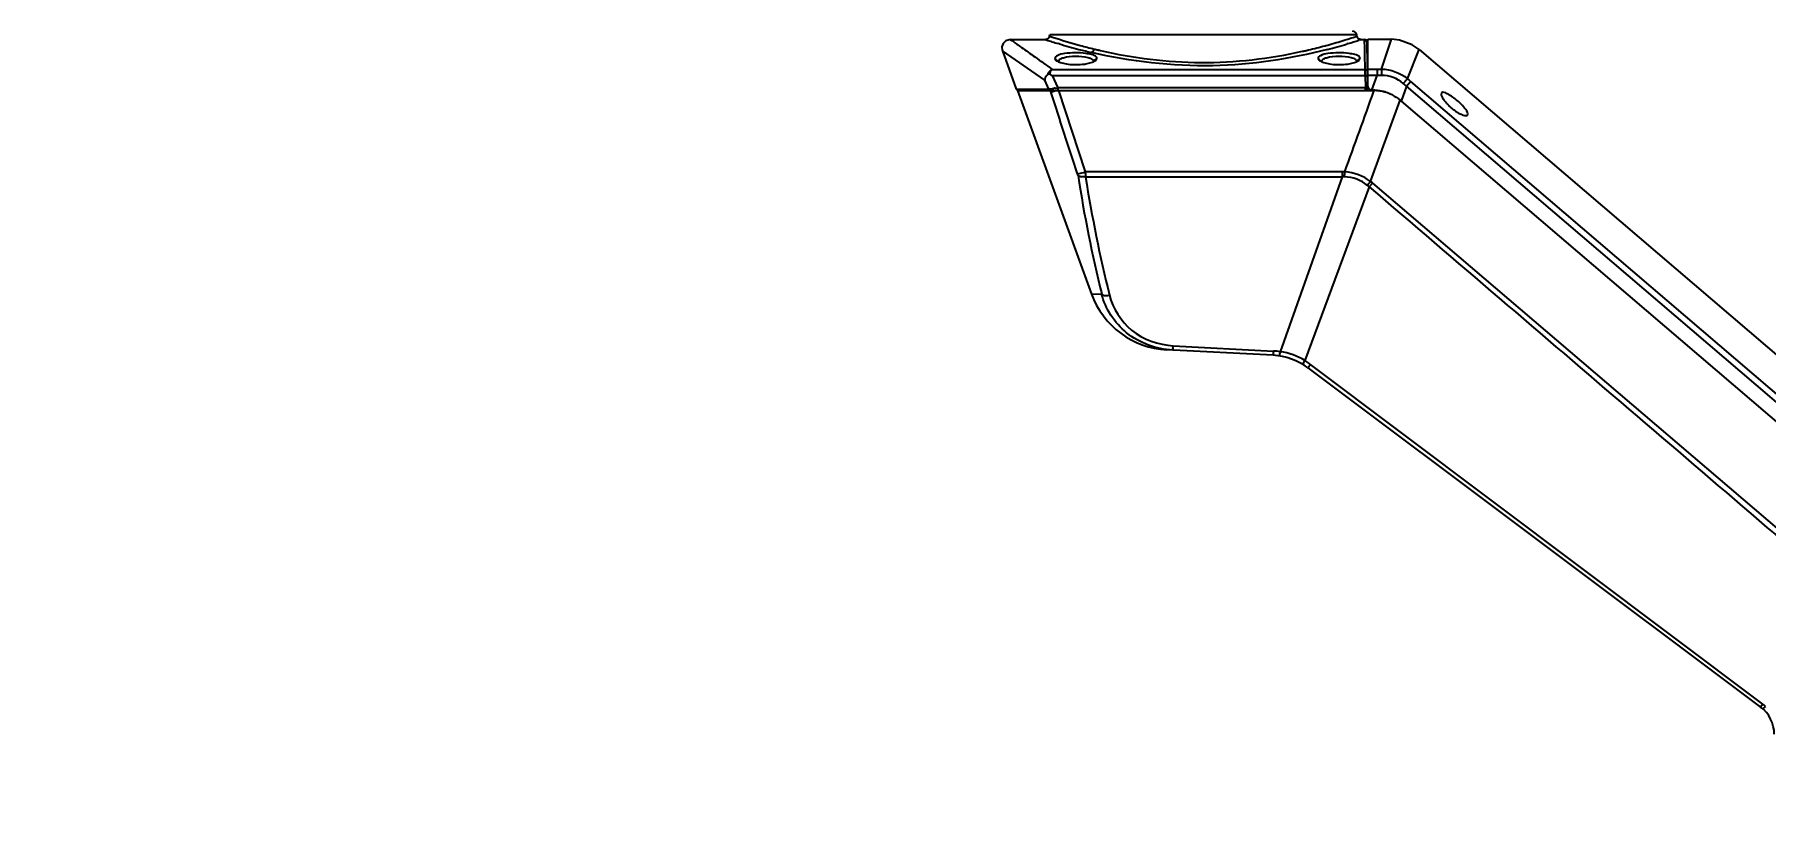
# Model space of a CAD drawing. Header units: millimetres. Extents: x 4086 to 8300, y 123 to 1549.
# Drawn here: x 6901.2 to 7023.5, y 1019.6 to 1075.9 of the extents above; entities that cross this region are included whole.
import ezdxf

# ---------------------------------------------------------------- set-up
doc = ezdxf.new("R2010")
doc.units = ezdxf.units.MM
doc.layers.add('轮廓实线层', color=7, linetype='Continuous', lineweight=30)
doc.styles.add('思源黑', font='SourceHanSansCN-Normal.ttf')
doc.dimstyles.new('尺寸标注_3_10比例', dxfattribs={"dimtxt": 7, "dimasz": 6, "dimexe": 2, "dimexo": 1.5, "dimgap": 1, "dimtad": 1, "dimdec": 1, "dimlfac": 3.333333, "dimdsep": 46, "dimtxsty": '思源黑', "dimcen": 0.09, "dimadec": 0, "dimazin": 0, "dimtp": 0.01, "dimtm": 0.01, "dimtfac": 1, "dimtdec": 1, "dimtofl": 0, "dimtmove": 0, "dimatfit": 3, "dimfxl": 0, "dimtolj": 1, "dimarcsym": 0})

# ---------------------------------------------------------------- blocks, each defined once
blk = doc.blocks.new('*D1400')
at = {"layer": 'Defpoints', "color": 0}
for p in [(6928.67, 1174.08), (7096.92, 1174.08), (6992.87, 872.56)]:
    blk.add_point(p, dxfattribs=at)
at = {"layer": '轮廓实线层', "color": 0, "lineweight": -2}
for p, q in [((6930.17, 1174.08), (7098.92, 1174.08)), ((7096.92, 878.56), (7096.92, 1168.08)), ((6994.37, 872.56), (7098.92, 872.56))]:
    blk.add_line(p, q, dxfattribs=at)
at = {"layer": '轮廓实线层', "color": 0}
for points in [[(7097.92, 1168.08), (7095.92, 1168.08), (7096.92, 1174.08)], [(7095.92, 878.56), (7097.92, 878.56), (7096.92, 872.56)]]:
    blk.add_solid(points, dxfattribs=at)
at = {"layer": '轮廓实线层', "color": 0, "insert": (7092.3, 1023.32), "char_height": 7, "attachment_point": 5, "rotation": 90, "style": '思源黑'}
blk.add_mtext('\\A1;\\A1;1040', dxfattribs=at)
blk = doc.blocks.new('*D1620')
at = {"color": 0, "lineweight": -2}
for p, q in [((6807.18, 1107.91), (6677.99, 1107.91)), ((6679.99, 878.56), (6679.99, 1101.91)), ((6934.86, 872.56), (6677.99, 872.56))]:
    blk.add_line(p, q, dxfattribs=at)
at = {"color": 0}
for points in [[(6680.99, 1101.91), (6678.99, 1101.91), (6679.99, 1107.91)], [(6678.99, 878.56), (6680.99, 878.56), (6679.99, 872.56)]]:
    blk.add_solid(points, dxfattribs=at)
at = {"layer": 'Defpoints', "color": 0}
for p in [(6679.99, 1107.91), (6808.68, 1107.91), (6936.36, 872.56)]:
    blk.add_point(p, dxfattribs=at)
at = {"color": 0, "insert": (6675.37, 990.23), "char_height": 7, "attachment_point": 5, "rotation": 90, "style": '思源黑'}
blk.add_mtext('\\A1;784.5', dxfattribs=at)
blk = doc.blocks.new('*D1621')
at = {"color": 0, "lineweight": -2}
for p, q in [((6725.98, 1227.91), (6642.66, 1227.91)), ((6644.66, 878.56), (6644.66, 1221.91)), ((6934.86, 872.56), (6642.66, 872.56))]:
    blk.add_line(p, q, dxfattribs=at)
at = {"color": 0}
for points in [[(6645.66, 1221.91), (6643.66, 1221.91), (6644.66, 1227.91)], [(6643.66, 878.56), (6645.66, 878.56), (6644.66, 872.56)]]:
    blk.add_solid(points, dxfattribs=at)
at = {"layer": 'Defpoints', "color": 0}
for p in [(6644.66, 1227.91), (6727.48, 1227.91), (6936.36, 872.56)]:
    blk.add_point(p, dxfattribs=at)
at = {"color": 0, "insert": (6640.05, 1050.23), "char_height": 7, "attachment_point": 5, "rotation": 90, "style": '思源黑'}
blk.add_mtext('\\A1;\\A1;1181.5', dxfattribs=at)

msp = doc.modelspace()

# ---------------------------------------------------------------- linework, layer by layer
for p, q in [((6970.136, 1075.588), (6972.598, 1075.588)), ((6972.656, 1075.594), (6972.598, 1075.588)), ((6972.657, 1075.569), (6972.598, 1075.588)), ((6972.598, 1075.588), (6972.679, 1075.562)), ((6972.893, 1075.836), (6972.912, 1075.94)), ((6972.893, 1075.836), (6973.094, 1075.769)), ((6972.912, 1075.94), (6994.599, 1075.94)), ((6973.589, 1075.281), (6973.508, 1075.305)), ((6992.362, 1075.153), (6992.411, 1075.167)), ((6993.997, 1075.304), (6993.918, 1075.28)), ((6994.349, 1075.747), (6994.617, 1075.836)), ((6994.617, 1075.836), (6994.599, 1075.94)), ((6994.833, 1075.562), (6994.76, 1075.539)), ((6994.912, 1075.588), (6994.833, 1075.562)), ((6994.854, 1075.569), (6994.912, 1075.588)), ((6994.913, 1075.588), (6995.156, 1075.588)), ((6995.156, 1075.588), (6995.156, 1075.546)), ((6995.158, 1075.484), (6995.156, 1075.546)), ((6995.165, 1075.057), (6995.158, 1075.484)), ((6995.305, 1075.441), (6995.363, 1072.14)), ((6995.38, 1075.608), (6997.062, 1075.608)), ((6995.38, 1072.308), (6995.38, 1075.608)), ((6996.349, 1073.502), (6997.062, 1075.608)), ((6969.559, 1074.783), (6970.54, 1072.086)), ((6972.552, 1072.722), (6969.559, 1074.783)), ((6973.474, 1074.062), (6973.273, 1074.251)), ((6973.273, 1074.251), (6973.335, 1074.146)), ((6973.335, 1074.146), (6973.375, 1074.106)), ((6976.238, 1074.284), (6975.993, 1074.053)), ((6976.135, 1074.107), (6976.175, 1074.146)), ((6976.175, 1074.146), (6976.238, 1074.284)), ((6976.419, 1074.834), (6976.486, 1074.819)), ((6992.074, 1074.062), (6991.873, 1074.251)), ((6991.873, 1074.251), (6991.935, 1074.146)), ((6991.935, 1074.146), (6991.975, 1074.106)), ((6994.838, 1074.284), (6994.592, 1074.053)), ((6994.735, 1074.107), (6994.775, 1074.146)), ((6994.775, 1074.146), (6994.838, 1074.284)), ((6995.174, 1074.53), (6995.165, 1075.057)), ((6995.192, 1073.503), (6995.174, 1074.53)), ((6998.185, 1072.824), (6999.011, 1074.888)), ((6999.011, 1074.888), (7040.98, 1039.006)), ((6972.836, 1072.09), (6972.552, 1072.722)), ((6973.082, 1073.043), (6995.198, 1073.043)), ((6973.082, 1073.043), (6973.473, 1072.17)), ((6973.083, 1073.481), (6995.192, 1073.481)), ((6995.192, 1073.481), (6995.192, 1073.503)), ((6995.198, 1073.043), (6995.192, 1073.481)), ((6995.198, 1073.043), (6995.213, 1072.17)), ((6995.38, 1073.501), (6996.052, 1073.501)), ((6996.052, 1073.063), (6995.38, 1073.063)), ((6995.663, 1072.009), (6996.052, 1073.063)), ((6996.052, 1073.501), (6996.052, 1073.063)), ((6970.54, 1072.086), (6970.797, 1072.087)), ((6970.62, 1071.988), (6995.755, 1071.988)), ((6970.62, 1071.988), (6975.852, 1057.613)), ((6970.797, 1072.087), (6971.849, 1072.088)), ((6971.849, 1072.088), (6972.807, 1072.089)), ((6972.807, 1072.089), (6972.836, 1072.09)), ((6972.935, 1071.988), (6972.984, 1071.879)), ((6972.999, 1071.833), (6972.984, 1071.879)), ((6973.064, 1071.905), (6972.997, 1071.883)), ((6995.213, 1072.17), (6973.473, 1072.17)), ((6973.473, 1072.17), (6973.473, 1072.061)), ((6973.523, 1071.988), (6975.406, 1066.244)), ((6995.213, 1071.988), (6995.213, 1072.17)), ((6995.679, 1072.008), (6995.79, 1072.006)), ((6995.811, 1071.956), (6995.822, 1071.987)), ((6998.125, 1072.298), (6997.735, 1071.243)), ((6998.125, 1072.298), (6998.409, 1072.63)), ((7038.369, 1037.891), (6998.125, 1072.298)), ((6998.409, 1072.63), (7038.653, 1038.223)), ((6995.569, 1065.57), (6997.675, 1071.3)), ((6997.644, 1071.32), (6997.735, 1071.243)), ((6997.732, 1071.251), (6997.735, 1071.243)), ((6997.735, 1071.243), (7037.313, 1037.404)), ((6993.578, 1066.244), (6975.406, 1066.244)), ((6975.436, 1065.888), (6993.578, 1065.888)), ((6993.578, 1065.888), (6989.193, 1053.538)), ((6993.578, 1066.244), (6993.578, 1065.888)), ((6995.716, 1065.452), (6995.484, 1065.18)), ((6995.716, 1065.452), (7032.469, 1034.081)), ((6995.484, 1065.18), (6990.936, 1052.906)), ((6975.852, 1057.613), (6976.575, 1057.619)), ((6988.689, 1053.28), (6981.176, 1053.673)), ((6981.635, 1053.956), (6988.72, 1053.585)), ((6991.151, 1052.388), (7023.144, 1028.428)), ((6991.33, 1052.629), (6991.162, 1052.403)), ((7023.3, 1028.637), (6991.33, 1052.629)), ((7023.293, 1028.628), (7023.144, 1028.428)), ((7023.478, 1028.477), (7023.417, 1028.531))]:
    msp.add_line(p, q)
for points in [[(6970.135, 1075.588), (6970.042, 1075.582), (6969.81, 1075.499), (6969.623, 1075.319), (6969.53, 1075.08), (6969.54, 1074.845), (6969.559, 1074.783)], [(6972.835, 1075.704), (6972.781, 1075.65), (6972.719, 1075.614), (6972.656, 1075.594)], [(6972.893, 1075.836), (6972.876, 1075.776), (6972.835, 1075.704)], [(6994.668, 1075.716), (6994.645, 1075.755), (6994.627, 1075.799), (6994.617, 1075.836)], [(6994.912, 1075.588), (6994.904, 1075.588), (6994.869, 1075.592), (6994.832, 1075.6), (6994.796, 1075.612), (6994.76, 1075.63), (6994.726, 1075.653), (6994.695, 1075.681), (6994.668, 1075.716)], [(6999.011, 1074.888), (6998.524, 1075.227), (6997.622, 1075.555), (6997.062, 1075.608)], [(6972.756, 1073.128), (6972.781, 1073.151), (6972.808, 1073.167), (6972.835, 1073.175), (6972.861, 1073.176), (6972.882, 1073.168)], [(6970.54, 1072.086), (6970.555, 1072.057), (6970.605, 1072.009), (6970.624, 1072.004)]]:
    msp.add_lwpolyline(points)
for centre, radius, start, end in [((6986.235, 1117.909), 44.464, 252.21987, 253.36792), ((6985.723, 1114.166), 40.421, 251.79343, 254.71438), ((6985.359, 1114.959), 41.387, 253.47775, 255.4645), ((6984.872, 1111.137), 37.274, 254.74965, 256.30254), ((6982.717, 1110.836), 36.963, 283.24751, 285.12533), ((6982.152, 1112.917), 39.12, 285.20405, 286.98413), ((6982.034, 1115.376), 41.82, 284.54401, 286.50998), ((6981.623, 1114.663), 40.944, 286.97748, 288.10866), ((6981.222, 1118.083), 44.646, 286.62793, 287.65173), ((6994.304, 1075.888), 0.3, 9.99998, 89.99998), ((6995.157, 1075.439), 0.149, 1.01654, 90.44484), ((6984.874, 1113.099), 39.465, 255.46823, 256.76455), ((6984.645, 1110.22), 36.329, 256.30685, 256.77346), ((6984.551, 1109.821), 35.92, 256.7742, 256.91536), ((6983.039, 1109.478), 35.567, 282.55963, 282.96403), ((6982.998, 1109.655), 35.749, 282.96386, 283.08775), ((6982.964, 1109.799), 35.897, 283.08778, 283.24282), ((6996.052, 1114.025), 40.525, 270.00041, 270.41942), ((7024.744, 1103.432), 40.525, 229.05092, 229.4698), ((6972.404, 1073.778), 1.986, 286.99001, 287.39971), ((6969.176, 1083.731), 12.449, 288.19887, 289.38833), ((6975.535, 1052.577), 19.704, 96.54411, 96.79918), ((6995.213, 1072.137), 0.149, 300.49726, 359.99998), ((6995.68, 1072.308), 0.3, 180.00004, 266.70517), ((6995.734, 1066.994), 4.994, 88.53868, 89.76592), ((6995.707, 1068.674), 3.333, 87.99073, 88.58155), ((6995.708, 1068.695), 3.312, 87.30785, 87.99084), ((6995.79, 1068.854), 3.133, 83.30473, 88.68093), ((6995.71, 1068.745), 3.263, 85.11354, 87.31174), ((6995.719, 1068.84), 3.167, 82.05623, 85.11815), ((6995.809, 1069.074), 2.913, 81.4589, 83.18748), ((6995.731, 1068.928), 3.078, 80.40742, 82.04958), ((6995.814, 1069.1), 2.886, 74.65577, 81.4691), ((6995.754, 1069.058), 2.947, 76.17207, 80.43819), ((6995.762, 1069.091), 2.912, 73.71878, 76.16841), ((6995.85, 1069.221), 2.76, 66.10841, 74.71071), ((6995.759, 1069.081), 2.923, 65.59406, 73.71796), ((6995.764, 1069.093), 2.91, 62.51293, 65.59358), ((6995.839, 1069.198), 2.785, 62.87166, 66.09458), ((6994.475, 1067.442), 5.013, 49.46761, 50.80317), ((7003.465, 1073.37), 3.397, 222.32482, 224.99919), ((7003.647, 1073.55), 3.653, 224.96912, 225.60347), ((7003.703, 1073.607), 3.733, 225.60472, 226.76079), ((7003.725, 1073.631), 3.766, 226.75815, 228.92219), ((7003.676, 1073.575), 3.691, 228.92552, 230.27045), ((7003.722, 1073.631), 3.764, 230.272, 232.20185), ((7003.585, 1073.447), 3.535, 232.14025, 236.49171), ((7003.352, 1073.101), 3.117, 236.55179, 237.39581), ((7003.262, 1072.959), 2.949, 237.38909, 238.89424), ((7072.713, 1081.179), 98.982, 188.82818, 193.76969), ((7074.066, 1081.498), 99.858, 188.99354, 193.88982), ((6993.579, 1063.238), 3.006, 86.50784, 90.01344), ((6993.667, 1063.479), 2.41, 88.2654, 92.1116), ((6862.655, 1074.333), 131.357, 356.31394, 356.46677), ((7135.203, 960.664), 174.651, 143.08272, 143.19825), ((6993.75, 1063.151), 3.027, 49.48224, 53.05982), ((6993.812, 1063.369), 2.465, 47.29754, 51.16572), ((6981.49, 1059.665), 6, 199.99978, 266.99802), ((6988.453, 1048.786), 4.5, 53.17051, 87), ((6988.453, 1048.494), 5.098, 81.66291, 86.9982), ((6988.276, 1048.561), 5.095, 56.71407, 58.52335), ((6988.27, 1048.552), 5.105, 53.10047, 56.71265), ((7021.705, 1026.507), 2.4, 0, 53.17051)]:
    msp.add_arc(centre, radius, start, end)
for points, knots in [([(6970.135, 1075.588), (6970.115, 1075.588), (6970.269, 1075.508), (6970.334, 1075.438), (6970.622, 1075.238), (6971.11, 1074.899), (6971.964, 1074.292), (6972.676, 1073.777), (6973.083, 1073.481)], [0, 0, 0, 0, 0.0162517, 0.0676528, 0.1497941, 0.2661851, 0.5836957, 1, 1, 1, 1]), ([(6973.958, 1074.595), (6973.78, 1074.567), (6973.538, 1074.545), (6973.259, 1074.336), (6973.273, 1074.251)], [0, 0, 0, 0, 0.6767342, 1, 1, 1, 1]), ([(6973.335, 1074.146), (6973.353, 1074.129), (6973.451, 1074.051), (6973.569, 1074.003), (6973.664, 1073.971)], [0, 0, 0, 0, 0.196548, 1, 1, 1, 1]), ([(6973.872, 1074.311), (6974.148, 1074.395), (6974.736, 1074.437), (6975.323, 1074.399), (6975.605, 1074.321)], [0, 0, 0, 0, 0.4962757, 1, 1, 1, 1]), ([(6975.86, 1074.531), (6975.728, 1074.568), (6975.098, 1074.674), (6974.451, 1074.67), (6973.958, 1074.595)], [0, 0, 0, 0, 0.2165453, 1, 1, 1, 1]), ([(6974.08, 1073.872), (6974.449, 1073.811), (6974.948, 1073.799), (6975.435, 1073.87), (6975.549, 1073.894)], [0, 0, 0, 0, 0.7626436, 1, 1, 1, 1]), ([(6975.605, 1074.321), (6975.66, 1074.306), (6975.804, 1074.259), (6975.982, 1074.156), (6975.993, 1074.053)], [0, 0, 0, 0, 0.3519125, 1, 1, 1, 1]), ([(6992.536, 1074.896), (6989.897, 1074.213), (6984.291, 1073.367), (6978.646, 1074.023), (6975.839, 1074.683)], [0, 0, 0, 0, 0.4858628, 1, 1, 1, 1]), ([(6976.238, 1074.284), (6976.235, 1074.309), (6976.157, 1074.452), (6975.986, 1074.496), (6975.86, 1074.531)], [0, 0, 0, 0, 0.1635448, 1, 1, 1, 1]), ([(6975.928, 1074.001), (6975.942, 1074.006), (6975.969, 1074.018), (6975.995, 1074.03), (6976.008, 1074.036)], [0, 0, 0, 0, 0.5139055, 1, 1, 1, 1]), ([(6976.486, 1074.819), (6978.81, 1074.283), (6983.613, 1073.681), (6988.422, 1074.238), (6990.773, 1074.762)], [0, 0, 0, 0, 0.4975727, 1, 1, 1, 1]), ([(6992.558, 1074.595), (6992.379, 1074.567), (6992.138, 1074.545), (6991.859, 1074.336), (6991.873, 1074.251)], [0, 0, 0, 0, 0.6767342, 1, 1, 1, 1]), ([(6991.935, 1074.146), (6991.953, 1074.129), (6992.051, 1074.051), (6992.169, 1074.003), (6992.264, 1073.971)], [0, 0, 0, 0, 0.196548, 1, 1, 1, 1]), ([(6992.472, 1074.311), (6992.748, 1074.395), (6993.336, 1074.437), (6993.923, 1074.399), (6994.205, 1074.321)], [0, 0, 0, 0, 0.496256, 1, 1, 1, 1]), ([(6994.46, 1074.531), (6994.328, 1074.568), (6993.698, 1074.674), (6993.051, 1074.67), (6992.558, 1074.595)], [0, 0, 0, 0, 0.2165453, 1, 1, 1, 1]), ([(6992.68, 1073.872), (6993.049, 1073.811), (6993.548, 1073.799), (6994.035, 1073.87), (6994.149, 1073.894)], [0, 0, 0, 0, 0.7626436, 1, 1, 1, 1]), ([(6994.205, 1074.321), (6994.26, 1074.306), (6994.404, 1074.259), (6994.582, 1074.156), (6994.592, 1074.053)], [0, 0, 0, 0, 0.3519049, 1, 1, 1, 1]), ([(6994.838, 1074.284), (6994.835, 1074.309), (6994.756, 1074.452), (6994.585, 1074.496), (6994.46, 1074.531)], [0, 0, 0, 0, 0.1635448, 1, 1, 1, 1]), ([(6994.527, 1074.001), (6994.541, 1074.006), (6994.568, 1074.018), (6994.595, 1074.03), (6994.608, 1074.036)], [0, 0, 0, 0, 0.5139055, 1, 1, 1, 1]), ([(6972.756, 1073.128), (6972.726, 1073.096), (6972.628, 1072.979), (6972.559, 1072.831), (6972.552, 1072.723)], [0, 0, 0, 0, 0.2860776, 1, 1, 1, 1]), ([(6972.756, 1073.128), (6972.774, 1073.17), (6972.853, 1073.311), (6972.977, 1073.434), (6973.083, 1073.481)], [0, 0, 0, 0, 0.2847309, 1, 1, 1, 1]), ([(6973.083, 1073.481), (6973.063, 1073.466), (6972.971, 1073.379), (6972.918, 1073.262), (6972.882, 1073.168)], [0, 0, 0, 0, 0.1980745, 1, 1, 1, 1]), ([(6995.192, 1073.48), (6995.216, 1073.48), (6995.264, 1073.463), (6995.301, 1073.429), (6995.316, 1073.409)], [0, 0, 0, 0, 0.4872223, 1, 1, 1, 1]), ([(6995.198, 1073.043), (6995.233, 1073.044), (6995.273, 1073.04), (6995.347, 1073.03), (6995.347, 1073.014)], [0, 0, 0, 0, 0.6832469, 1, 1, 1, 1]), ([(6995.316, 1073.409), (6995.323, 1073.399), (6995.335, 1073.378), (6995.34, 1073.354), (6995.34, 1073.343)], [0, 0, 0, 0, 0.5183809, 1, 1, 1, 1]), ([(6996.349, 1073.502), (6996.351, 1073.479), (6996.356, 1073.332), (6996.359, 1073.185), (6996.36, 1073.061)], [0, 0, 0, 0, 0.1547687, 1, 1, 1, 1]), ([(6998.185, 1072.824), (6998.169, 1072.807), (6998.068, 1072.7), (6997.971, 1072.589), (6997.89, 1072.496)], [0, 0, 0, 0, 0.1569938, 1, 1, 1, 1]), ([(6972.836, 1072.09), (6972.856, 1072.093), (6972.903, 1072.102), (6972.95, 1072.109), (6972.978, 1072.113)], [0, 0, 0, 0, 0.417119, 1, 1, 1, 1]), ([(6972.836, 1072.09), (6972.843, 1072.067), (6972.869, 1072.023), (6972.913, 1071.998), (6972.936, 1071.992)], [0, 0, 0, 0, 0.5009841, 1, 1, 1, 1]), ([(6972.984, 1071.879), (6972.996, 1071.89), (6973.027, 1071.915), (6973.062, 1071.936), (6973.084, 1071.947)], [0, 0, 0, 0, 0.3977634, 1, 1, 1, 1]), ([(6973.084, 1071.947), (6973.096, 1071.953), (6973.123, 1071.966), (6973.151, 1071.979), (6973.166, 1071.985)], [0, 0, 0, 0, 0.4527024, 1, 1, 1, 1]), ([(6995.285, 1072.166), (6995.273, 1072.167), (6995.249, 1072.169), (6995.225, 1072.17), (6995.213, 1072.17)], [0, 0, 0, 0, 0.4931154, 1, 1, 1, 1]), ([(6995.363, 1072.141), (6995.362, 1072.15), (6995.325, 1072.159), (6995.304, 1072.164), (6995.285, 1072.166)], [0, 0, 0, 0, 0.3225268, 1, 1, 1, 1]), ([(7000.596, 1071.819), (7000.581, 1071.801), (7000.537, 1071.647), (7000.638, 1071.505), (7000.706, 1071.398)], [0, 0, 0, 0, 0.1552661, 1, 1, 1, 1]), ([(7001.709, 1071.274), (7001.491, 1071.461), (7001.218, 1071.669), (7000.685, 1071.922), (7000.596, 1071.819)], [0, 0, 0, 0, 0.6776635, 1, 1, 1, 1]), ([(7002.42, 1070.259), (7002.509, 1070.363), (7002.176, 1070.85), (7001.927, 1071.088), (7001.709, 1071.274)], [0, 0, 0, 0, 0.3223234, 1, 1, 1, 1]), ([(7001.976, 1070.308), (7002.027, 1070.285), (7002.158, 1070.234), (7002.358, 1070.186), (7002.42, 1070.259)], [0, 0, 0, 0, 0.3667995, 1, 1, 1, 1]), ([(6974.873, 1066.107), (6974.901, 1066.109), (6975.082, 1066.142), (6975.258, 1066.196), (6975.406, 1066.244)], [0, 0, 0, 0, 0.1521573, 1, 1, 1, 1]), ([(6974.903, 1065.988), (6974.9, 1066.008), (6974.891, 1066.048), (6974.88, 1066.087), (6974.873, 1066.107)], [0, 0, 0, 0, 0.4802731, 1, 1, 1, 1]), ([(6975.436, 1065.888), (6975.382, 1065.882), (6975.202, 1065.873), (6974.999, 1065.903), (6974.903, 1065.988)], [0, 0, 0, 0, 0.2953788, 1, 1, 1, 1]), ([(6976.575, 1057.62), (6976.597, 1057.593), (6976.763, 1057.484), (6976.974, 1057.498), (6977.128, 1057.527)], [0, 0, 0, 0, 0.1811121, 1, 1, 1, 1]), ([(6981.604, 1053.651), (6980.442, 1053.712), (6978.153, 1054.516), (6976.842, 1056.566), (6976.575, 1057.619)], [0, 0, 0, 0, 0.5168213, 1, 1, 1, 1]), ([(6977.128, 1057.527), (6977.36, 1056.583), (6978.528, 1054.732), (6980.588, 1054.011), (6981.635, 1053.956)], [0, 0, 0, 0, 0.4810882, 1, 1, 1, 1]), ([(6981.604, 1053.651), (6981.632, 1053.649), (6981.595, 1053.818), (6981.63, 1053.882), (6981.635, 1053.956)], [0, 0, 0, 0, 0.2757304, 1, 1, 1, 1]), ([(6988.72, 1053.585), (6988.715, 1053.51), (6988.68, 1053.446), (6988.716, 1053.278), (6988.689, 1053.28)], [0, 0, 0, 0, 0.730732, 1, 1, 1, 1]), ([(6989.193, 1053.538), (6989.178, 1053.463), (6989.146, 1053.397), (6989.134, 1053.234), (6989.106, 1053.238)], [0, 0, 0, 0, 0.7243473, 1, 1, 1, 1]), ([(6990.799, 1052.626), (6990.775, 1052.641), (6990.885, 1052.768), (6990.898, 1052.84), (6990.936, 1052.906)], [0, 0, 0, 0, 0.2723668, 1, 1, 1, 1]), ([(7023.355, 1028.581), (7023.345, 1028.588), (7023.324, 1028.603), (7023.302, 1028.616), (7023.29, 1028.623)], [0, 0, 0, 0, 0.4989, 1, 1, 1, 1]), ([(7023.478, 1028.477), (7023.436, 1028.433), (7023.383, 1028.405), (7023.309, 1028.293), (7023.292, 1028.307)], [0, 0, 0, 0, 0.7316971, 1, 1, 1, 1]), ([(7023.417, 1028.531), (7023.407, 1028.539), (7023.387, 1028.556), (7023.366, 1028.573), (7023.355, 1028.581)], [0, 0, 0, 0, 0.5000395, 1, 1, 1, 1])]:
    msp.add_open_spline(points, degree=3, knots=knots)
for points in [[(6973.517, 1074.035), (6973.516, 1074.094), (6973.56, 1074.152), (6973.607, 1074.188)], [(6973.607, 1074.188), (6973.684, 1074.248), (6973.779, 1074.283), (6973.872, 1074.311)], [(6973.664, 1073.971), (6973.799, 1073.926), (6973.939, 1073.895), (6974.08, 1073.872)], [(6975.549, 1073.894), (6975.678, 1073.92), (6975.806, 1073.953), (6975.928, 1074.001)], [(6976.045, 1074.923), (6976.02, 1074.82), (6975.942, 1074.704), (6975.839, 1074.683)], [(6976.008, 1074.036), (6976.068, 1074.065), (6976.127, 1074.099), (6976.175, 1074.146)], [(6992.117, 1074.035), (6992.116, 1074.094), (6992.16, 1074.152), (6992.207, 1074.188)], [(6992.207, 1074.188), (6992.283, 1074.248), (6992.378, 1074.283), (6992.472, 1074.311)], [(6992.264, 1073.971), (6992.399, 1073.926), (6992.539, 1073.895), (6992.68, 1073.872)], [(6994.149, 1073.894), (6994.277, 1073.92), (6994.406, 1073.953), (6994.527, 1074.001)], [(6994.608, 1074.036), (6994.668, 1074.065), (6994.727, 1074.099), (6994.775, 1074.146)], [(6972.882, 1073.168), (6972.949, 1073.127), (6973.017, 1073.087), (6973.082, 1073.042)], [(6996.36, 1073.061), (6996.258, 1073.061), (6996.155, 1073.062), (6996.053, 1073.064)], [(6996.349, 1073.502), (6997.001, 1073.501), (6997.688, 1073.247), (6998.185, 1072.824)], [(6997.89, 1072.496), (6997.474, 1072.847), (6996.903, 1073.057), (6996.36, 1073.061)], [(6972.978, 1072.113), (6973.052, 1072.124), (6973.127, 1072.133), (6973.202, 1072.142)], [(6974.873, 1066.107), (6974.247, 1068.015), (6973.623, 1069.924), (6972.999, 1071.833)], [(6973.289, 1072.152), (6973.35, 1072.159), (6973.412, 1072.165), (6973.473, 1072.17)], [(6993.762, 1066.238), (6994.425, 1068.151), (6995.147, 1070.044), (6995.811, 1071.956)], [(6997.108, 1071.674), (6997.298, 1071.575), (6997.478, 1071.455), (6997.644, 1071.32)], [(6997.109, 1071.677), (6997.299, 1071.58), (6997.478, 1071.461), (6997.643, 1071.326)], [(6998.125, 1072.298), (6998.046, 1072.364), (6997.968, 1072.429), (6997.89, 1072.496)], [(7000.706, 1071.398), (7000.779, 1071.286), (7000.863, 1071.182), (7000.953, 1071.083)], [(7001.738, 1070.434), (7001.815, 1070.388), (7001.894, 1070.345), (7001.976, 1070.308)], [(6975.406, 1066.244), (6975.418, 1066.135), (6975.434, 1066.025), (6975.43, 1065.916)], [(6995.358, 1065.289), (6994.909, 1065.649), (6994.315, 1065.871), (6993.74, 1065.889)], [(6995.569, 1065.57), (6995.057, 1065.958), (6994.403, 1066.202), (6993.762, 1066.238)], [(6995.484, 1065.18), (7007.721, 1054.707), (7019.958, 1044.233), (7032.196, 1033.761)], [(6990.936, 1052.906), (6990.413, 1053.235), (6989.805, 1053.456), (6989.193, 1053.538)]]:
    msp.add_open_spline(points, degree=3)

# ---------------------------------------------------------------- dimensions: what is measured, and where the dimension line sits
dim = msp.add_linear_dim(base=(6644.663, 1227.906), p1=(6936.355, 872.556), p2=(6727.481, 1227.906), angle=90, text='\\A1;1181.5', dimstyle='尺寸标注_3_10比例', override={"dimtxsty": '思源黑'})
dim.commit()
dim.dimension.update_dxf_attribs({"geometry": '*D1621', "text_midpoint": (6640.046, 1050.231)})
dim = msp.add_linear_dim(base=(6679.987, 1107.907), p1=(6936.355, 872.556), p2=(6808.678, 1107.907), angle=90, dimstyle='尺寸标注_3_10比例')
dim.commit()
dim.dimension.update_dxf_attribs({"geometry": '*D1620', "text_midpoint": (6675.37, 990.231)})
at = {"layer": '轮廓实线层'}
dim = msp.add_linear_dim(base=(7096.923, 1174.082), p1=(6992.874, 872.556), p2=(6928.672, 1174.082), angle=90, text='\\A1;1040', dimstyle='尺寸标注_3_10比例', override={"dimtxsty": '思源黑'}, dxfattribs=at)
dim.commit()
dim.dimension.update_dxf_attribs({"geometry": '*D1400', "text_midpoint": (7092.297, 1023.319)})

doc.saveas('drawing.dxf')
